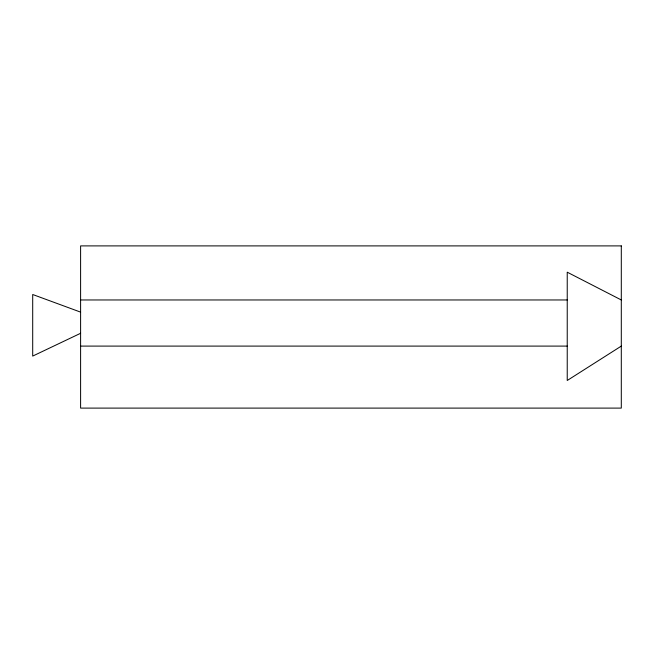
<?xml version="1.0" encoding="UTF-8"?>
<svg xmlns="http://www.w3.org/2000/svg" width="654" height="654" viewBox="0 0 654 654"><rect width="100%" height="100%" fill="white"/><g stroke="black" fill="none" stroke-linecap="round" stroke-linejoin="round"><path stroke-width="0.98" d="M621.3 346.097L567.231 380.489L567.231 272.187L621.3 299.965M80.605 333.287L32.7 356.087L32.7 294.504L80.605 312.122M80.605 299.965L567.231 299.965M80.605 346.097L567.231 346.097M621.3 245.896L80.605 245.896L80.605 408.104L621.3 408.104L621.3 245.896"/></g></svg>
